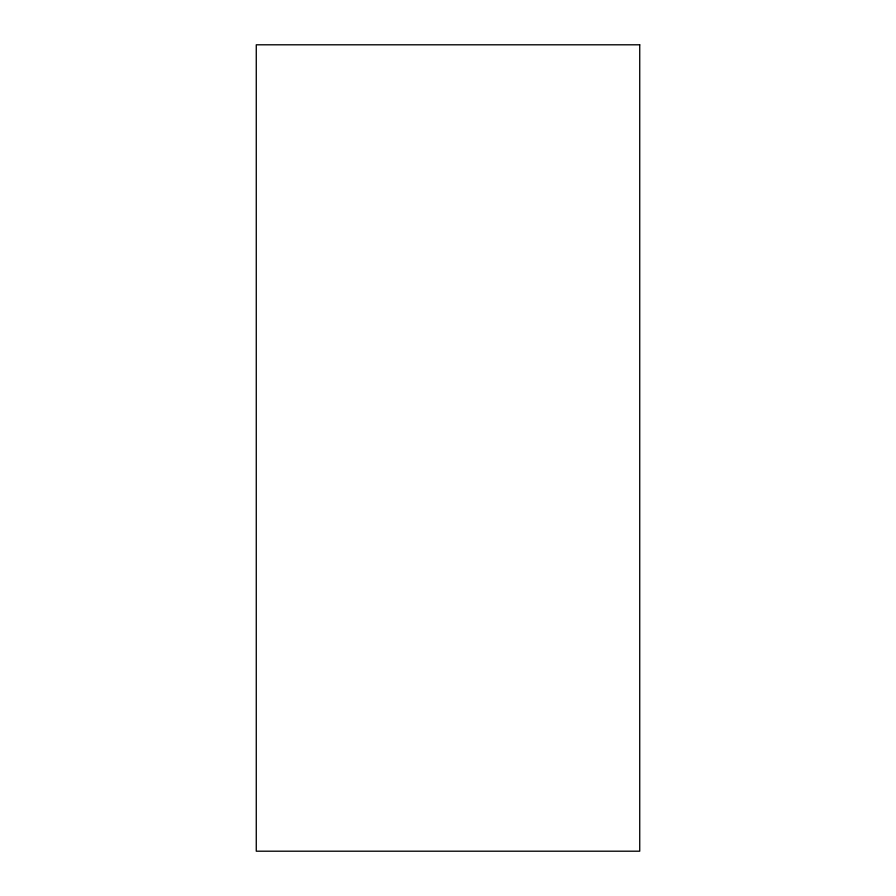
<?xml version="1.0" encoding="UTF-8"?>
<svg xmlns="http://www.w3.org/2000/svg" width="896" height="896" viewBox="0 0 896 896"><rect width="100%" height="100%" fill="white"/><g stroke="black" fill="none" stroke-linecap="round" stroke-linejoin="round"><path stroke-width="1.34" d="M639.733 44.8L256.267 44.8L256.267 851.2L639.733 851.2L639.733 44.8"/></g></svg>
